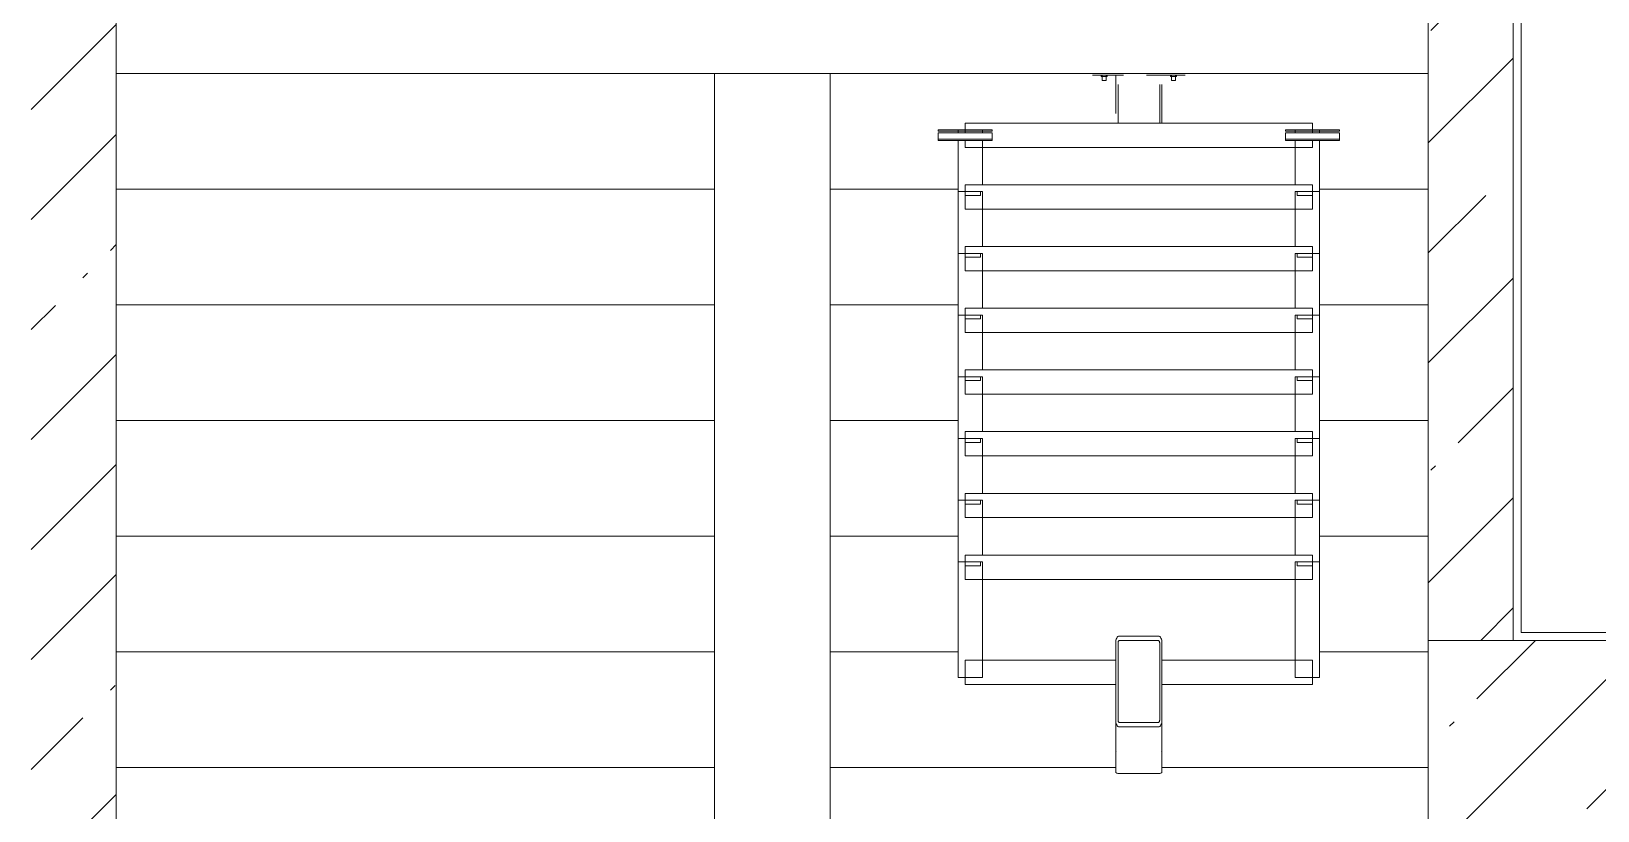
# Model space of a CAD drawing. Header units: millimetres. Extents: x 81469 to 281789, y -8553 to 29000.
# Drawn here: x 224465 to 228524, y 3608 to 5629 of the extents above; entities that cross this region are included whole.
import ezdxf

# ---------------------------------------------------------------- set-up
doc = ezdxf.new("R2010")
doc.units = ezdxf.units.MM
doc.linetypes.add('200_ШТРИХ__ш1_п0_6_', pattern=[160, 100, -60])
for name, color, linetype, lineweight in [('A-DETL-MBND', 7, '200_ШТРИХ__ш1_п0_6_', 9), ('A-GENM-1', 7, 'Continuous', 5), ('I-WALL-2', 7, 'Continuous', 5), ('S-COLS-1', 7, 'Continuous', 5), ('S-STRS', 7, 'Continuous', 5)]:
    doc.layers.add(name, color=color, linetype=linetype, lineweight=lineweight)
doc.layers.add('A-FLOR-3', color=7, linetype='Continuous', lineweight=5, true_color=0xaaaaaa)
pattern_1 = [(45, (152605.183090382, 0), (-285.1231318439457, 285.1231318439457), []), (45, (152890.306090382, 0), (-285.1231318439457, 285.1231318439457), [504.031, -100.806, 16.764, -84.042])]

# ---------------------------------------------------------------- blocks, each defined once
blk = doc.blocks.new('BSC_Колонна _Прямоугольная - 500х500-V17-3_5_3_птичка')
at = {"layer": 'S-COLS-1'}
h = blk.add_hatch(dxfattribs=at)
h.set_pattern_fill('FP_48', color=256, style=0, pattern_type=2)
h.set_pattern_definition([(45, (-75730, -3800), (-285.1231318439457, 285.1231318439457), []), (45, (-75444.87700000001, -3800), (-285.1231318439457, 285.1231318439457), [504.031, -100.806, 16.764, -84.042])])
h.paths.add_polyline_path([(-249.9999999999085, -249.9999999999778), (250.0000000000645, -249.9999999999432), (250.0000000000645, 250.0000000000471), (-249.9999999999085, 250.0000000000471), (-249.9999999999085, -98.81689234813912)])
for p, q in [((250.0000000000001, 250), (-250.0000000000001, 249.9999999999993)), ((-250.0000000000001, 249.9999999999993), (-249.9999999999954, -249.9999999999999)), ((249.9999999999998, -249.999999999992), (250.0000000000001, 250)), ((-249.9999999999954, -249.9999999999999), (249.9999999999998, -249.999999999992))]:
    blk.add_line(p, q, dxfattribs=at)
blk = doc.blocks.new('Анкер клиновой - Анкер клиновой МКТ В 10-10-16_85-V81-3_5_3_птичка')
at = {"layer": 'A-DETL-MBND'}
for p, q in [((74812.0000000013, 5515.783154102382), (74812.0000000013, 5511.783154102348)), ((74812.00000000121, 5511.783154102414), (74828.00000000122, 5511.783154102414)), ((74828.00000000122, 5511.783154102414), (74812.00000000121, 5511.783154102414)), ((74815.0000000013, 5515.783154102382), (74815.0000000013, 5501.783154102384)), ((74815.00000000121, 5501.783154102416), (74825.00000000122, 5501.783154102416)), ((74825.00000000122, 5501.783154102416), (74815.00000000121, 5501.783154102416)), ((74825.0000000013, 5501.783154102384), (74825.0000000013, 5515.783154102382)), ((74828.0000000013, 5511.783154102348), (74828.0000000013, 5515.783154102382))]:
    blk.add_line(p, q, dxfattribs=at)
blk = doc.blocks.new('ОМ_Полоса_Трапеция прямоугольная_Прокат_ГОСТ 103-2006 - ОМ_Полоса_Трапеция прямоугольная_Прокат_ГОСТ 103-2006-V82-3_5_3_птичка')
at = {"layer": 'A-GENM-1'}
for p, q in [((74280.00000000118, 4243.33338558395), (74280.00000000118, 4253.333385583947)), ((74280.00000000118, 4253.333385583947), (74320.00000000118, 4253.333385583947)), ((74320.00000000118, 4243.333385583947), (74280.00000000118, 4243.333385583947)), ((74320.00000000118, 4253.333385583947), (74320.00000000118, 4243.33338558395))]:
    blk.add_line(p, q, dxfattribs=at)
blk = doc.blocks.new('ОМ_Полоса_Трапеция прямоугольная_Прокат_ГОСТ 103-2006 - ОМ_Полоса_Трапеция прямоугольная_Прокат_ГОСТ 103-2006-V83-3_5_3_птичка')
at = {"layer": 'A-GENM-1'}
for p, q in [((74320.00000000118, 4893.333385583943), (74280.00000000118, 4893.333385583943)), ((74280.00000000118, 4893.333385583943), (74280.00000000118, 4883.333385583944)), ((74280.00000000118, 4883.333385583944), (74320.00000000118, 4883.333385583943)), ((74320.00000000118, 4883.333385583943), (74320.00000000118, 4893.333385583943))]:
    blk.add_line(p, q, dxfattribs=at)
blk = doc.blocks.new('ОМ_Полоса_Трапеция прямоугольная_Прокат_ГОСТ 103-2006 - ОМ_Полоса_Трапеция прямоугольная_Прокат_ГОСТ 103-2006-V84-3_5_3_птичка')
at = {"layer": 'A-GENM-1'}
for p, q in [((74320.00000000118, 5053.33338558394), (74280.00000000118, 5053.33338558394)), ((74280.00000000118, 5053.33338558394), (74280.00000000118, 5043.333385583941)), ((74280.00000000118, 5043.333385583941), (74320.00000000118, 5043.33338558394)), ((74320.00000000118, 5043.33338558394), (74320.00000000118, 5053.33338558394))]:
    blk.add_line(p, q, dxfattribs=at)
blk = doc.blocks.new('ОМ_Полоса_Трапеция прямоугольная_Прокат_ГОСТ 103-2006 - ОМ_Полоса_Трапеция прямоугольная_Прокат_ГОСТ 103-2006-V85-3_5_3_птичка')
at = {"layer": 'A-GENM-1'}
for p, q in [((74320.00000000118, 5213.333385583937), (74280.00000000118, 5213.333385583937)), ((74280.00000000118, 5213.333385583937), (74280.00000000118, 5203.333385583938)), ((74280.00000000118, 5203.333385583938), (74320.00000000118, 5203.333385583937)), ((74320.00000000118, 5203.333385583937), (74320.00000000118, 5213.333385583937))]:
    blk.add_line(p, q, dxfattribs=at)
blk = doc.blocks.new('ОМ_Полоса_Прокат_ГОСТ 103-2006 - ОМ_Полоса_Прокат_ГОСТ 103-2006-V86-3_5_3_птичка')
at = {"layer": 'A-GENM-1'}
for p, q in [((74350.00000000116, 5373.33338558393), (74210.00000000116, 5373.33338558393)), ((74210.00000000116, 5373.33338558393), (74210.00000000116, 5370.33338558393)), ((74210.00000000116, 5370.33338558393), (74350.00000000116, 5370.33338558393)), ((74350.00000000116, 5370.33338558393), (74350.00000000116, 5373.33338558393))]:
    blk.add_line(p, q, dxfattribs=at)
blk = doc.blocks.new('ОМ_Полоса_Прокат_ГОСТ 103-2006 - ОМ_Полоса_Прокат_ГОСТ 103-2006-V87-3_5_3_птичка')
at = {"layer": 'A-GENM-1'}
for p, q in [((74210.00000000131, 5365.914260184856), (74350.00000000131, 5365.914260184856)), ((74210.00000000131, 5349.042797767632), (74210.00000000131, 5365.914260184856)), ((74350.00000000131, 5365.914260184856), (74350.00000000131, 5349.042797767632)), ((74350.00000000131, 5349.04279776763), (74210.00000000131, 5349.04279776763)), ((74210.00000000131, 5349.04279776763), (74210.00000000131, 5345.555607806193)), ((74210.00000000131, 5345.555607806193), (74350.00000000131, 5345.555607806192)), ((74350.00000000131, 5345.555607806192), (74350.00000000131, 5349.04279776763))]:
    blk.add_line(p, q, dxfattribs=at)
blk = doc.blocks.new('ОМ_Полоса_Трапеция прямоугольная_Прокат_ГОСТ 103-2006 - ОМ_Полоса_Трапеция прямоугольная_Прокат_ГОСТ 103-2006-V88-3_5_3_птичка')
at = {"layer": 'A-GENM-1'}
for p, q in [((75140.00000000124, 4243.333385583931), (75140.00000000124, 4253.333385583927)), ((75140.00000000124, 4253.333385583927), (75180.00000000124, 4253.333385583927)), ((75180.00000000124, 4243.333385583927), (75140.00000000124, 4243.333385583927)), ((75180.00000000124, 4253.333385583927), (75180.00000000124, 4243.333385583931))]:
    blk.add_line(p, q, dxfattribs=at)
blk = doc.blocks.new('ОМ_Полоса_Трапеция прямоугольная_Прокат_ГОСТ 103-2006 - ОМ_Полоса_Трапеция прямоугольная_Прокат_ГОСТ 103-2006-V89-3_5_3_птичка')
at = {"layer": 'A-GENM-1'}
for p, q in [((75140.00000000122, 4893.333385583924), (75140.00000000122, 4883.333385583924)), ((75180.00000000122, 4893.333385583924), (75140.00000000122, 4893.333385583924)), ((75140.00000000122, 4883.333385583924), (75180.00000000122, 4883.333385583925)), ((75180.00000000122, 4883.333385583925), (75180.00000000122, 4893.333385583924))]:
    blk.add_line(p, q, dxfattribs=at)
blk = doc.blocks.new('ОМ_Полоса_Трапеция прямоугольная_Прокат_ГОСТ 103-2006 - ОМ_Полоса_Трапеция прямоугольная_Прокат_ГОСТ 103-2006-V90-3_5_3_птичка')
at = {"layer": 'A-GENM-1'}
for p, q in [((75140.00000000122, 5053.33338558392), (75140.00000000122, 5043.333385583921)), ((75180.00000000122, 5053.33338558392), (75140.00000000122, 5053.33338558392)), ((75140.00000000122, 5043.333385583921), (75180.00000000122, 5043.333385583922)), ((75180.00000000122, 5043.333385583922), (75180.00000000122, 5053.33338558392))]:
    blk.add_line(p, q, dxfattribs=at)
blk = doc.blocks.new('ОМ_Полоса_Трапеция прямоугольная_Прокат_ГОСТ 103-2006 - ОМ_Полоса_Трапеция прямоугольная_Прокат_ГОСТ 103-2006-V91-3_5_3_птичка')
at = {"layer": 'A-GENM-1'}
for p, q in [((75140.00000000122, 5213.333385583917), (75140.00000000122, 5203.333385583917)), ((75180.00000000122, 5213.333385583917), (75140.00000000122, 5213.333385583917)), ((75140.00000000122, 5203.333385583917), (75180.00000000122, 5203.333385583919)), ((75180.00000000122, 5203.333385583919), (75180.00000000122, 5213.333385583917))]:
    blk.add_line(p, q, dxfattribs=at)
blk = doc.blocks.new('ОМ_Полоса_Прокат_ГОСТ 103-2006 - ОМ_Полоса_Прокат_ГОСТ 103-2006-V92-3_5_3_птичка')
at = {"layer": 'A-GENM-1'}
for p, q in [((75110.00000000124, 5373.333385583911), (75110.00000000124, 5370.33338558391)), ((75250.00000000124, 5373.333385583911), (75110.00000000124, 5373.333385583911)), ((75110.00000000124, 5370.33338558391), (75250.00000000124, 5370.33338558391)), ((75250.00000000124, 5370.33338558391), (75250.00000000124, 5373.333385583911))]:
    blk.add_line(p, q, dxfattribs=at)
blk = doc.blocks.new('ОМ_Полоса_Прокат_ГОСТ 103-2006 - ОМ_Полоса_Прокат_ГОСТ 103-2006-V93-3_5_3_птичка')
at = {"layer": 'A-GENM-1'}
for p, q in [((75110.00000000109, 5365.914260184837), (75250.00000000109, 5365.914260184837)), ((75110.00000000109, 5349.042797767612), (75110.00000000109, 5365.914260184837)), ((75250.00000000109, 5365.914260184837), (75250.00000000109, 5349.042797767612)), ((75110.00000000109, 5349.042797767611), (75110.00000000109, 5345.555607806171)), ((75250.00000000109, 5349.042797767611), (75110.00000000109, 5349.042797767611)), ((75110.00000000109, 5345.555607806171), (75250.00000000109, 5345.555607806173)), ((75250.00000000109, 5345.555607806173), (75250.00000000109, 5349.042797767611))]:
    blk.add_line(p, q, dxfattribs=at)
blk = doc.blocks.new('ОМ_Труба_ГОСТ 8639-82 - ОМ_Труба_ГОСТ 8639-82-V94-3_5_3_птичка')
at = {"layer": 'A-GENM-1'}
for p, q in [((74679.0000000012, 4061.026046782494), (74781.00000000121, 4061.026046782495)), ((74670.0000000012, 3843.294623565137), (74670.0000000012, 4043.372147602728)), ((74676.0000000012, 4043.372147602729), (74676.0000000012, 3843.294623565137)), ((74781.00000000121, 4049.256780662652), (74679.0000000012, 4049.256780662651)), ((74784.00000000121, 3843.294623565137), (74784.00000000121, 4043.372147602729)), ((74790.0000000012, 4043.372147602729), (74790.0000000012, 3843.294623565137)), ((74670.00000000128, 3843.294623565078), (74670.00000000128, 3709.264713678499)), ((74679.0000000012, 3837.409990505214), (74781.00000000121, 3837.409990505215)), ((74781.00000000121, 3825.640724385371), (74679.0000000012, 3825.640724385371)), ((74790.00000000128, 3709.2647136785), (74790.00000000128, 3843.294623565079)), ((74781.00000000121, 3704.67649216581), (74679.0000000012, 3704.676492165809))]:
    blk.add_line(p, q, dxfattribs=at)
at = {"layer": 'A-GENM-1', "flags": 128}
for points in [[(74670.0000000012, 4043.372147602728), (74670.17293247757, 4046.816252478528), (74670.68508420858, 4050.128002335428), (74671.51677349045, 4053.180128483681), (74672.6360389705, 4055.855339427063), (74673.99986790397, 4058.050828309296), (74675.55584910985, 4059.682223723882), (74677.24418710297, 4060.686832059936), (74679.0000000011, 4061.026046782494)], [(74781.0000000013, 4061.026046782495), (74782.75581289943, 4060.686832059936), (74784.44415089255, 4059.682223723883), (74786.00013209843, 4058.050828309297), (74787.36396103191, 4055.855339427064), (74788.48322651193, 4053.180128483682), (74789.3149157938, 4050.128002335429), (74789.82706752484, 4046.816252478528), (74790.0000000012, 4043.372147602729)], [(74679.0000000012, 4049.256780662651), (74678.41472903514, 4049.143709088474), (74677.8519497041, 4048.80883964313), (74677.33328930213, 4048.265041171604), (74676.87867965763, 4047.533211544194), (74676.50559116428, 4046.641474563064), (74676.22836140366, 4045.624099180308), (74676.05764415998, 4044.520182561335), (74676.0000000012, 4043.372147602729)], [(74784.00000000121, 4043.372147602729), (74783.94235584242, 4044.520182561336), (74783.77163859873, 4045.624099180309), (74783.49440883812, 4046.641474563065), (74783.12132034477, 4047.533211544195), (74782.66671070027, 4048.265041171605), (74782.1480502983, 4048.80883964313), (74781.58527096725, 4049.143709088475), (74781.00000000121, 4049.256780662652)], [(74679.0000000012, 3825.640724385371), (74677.24418710305, 3825.979939107899), (74675.55584910991, 3826.984547443933), (74673.99986790401, 3828.615942858508), (74672.63603897051, 3830.81143174074), (74671.51677349048, 3833.486642684129), (74670.6850842086, 3836.538768832396), (74670.17293247757, 3839.850518689316), (74670.0000000012, 3843.294623565137)], [(74676.0000000012, 3843.294623565137), (74676.05764415998, 3842.14658860653), (74676.22836140366, 3841.042671987556), (74676.50559116428, 3840.025296604801), (74676.87867965763, 3839.133559623671), (74677.33328930213, 3838.40172999626), (74677.8519497041, 3837.857931524735), (74678.41472903514, 3837.523062079391), (74679.0000000012, 3837.409990505214)], [(74790.0000000012, 3843.294623565137), (74789.82706752482, 3839.850518689316), (74789.3149157938, 3836.538768832398), (74788.48322651192, 3833.48664268413), (74787.36396103188, 3830.811431740741), (74786.00013209837, 3828.615942858509), (74784.4441508925, 3826.984547443933), (74782.75581289936, 3825.9799391079), (74781.00000000121, 3825.640724385371)], [(74781.00000000121, 3837.409990505215), (74781.58527096725, 3837.523062079391), (74782.1480502983, 3837.857931524736), (74782.66671070027, 3838.401729996262), (74783.12132034477, 3839.133559623672), (74783.49440883812, 3840.025296604801), (74783.77163859873, 3841.042671987557), (74783.94235584242, 3842.146588606531), (74784.00000000121, 3843.294623565137)]]:
    blk.add_lwpolyline(points, dxfattribs=at)
at = {"layer": 'A-GENM-1'}
for centre, major_axis, ratio, start_param, end_param in [((74679.0000000012, 3761.264557489304), (9, 0), 0.5098023903012492, 2.617993877991128, 3.141592653589793), ((74781.00000000121, 3761.264557489306), (8.999999999988342, 0), 0.5098023903018916, 0, 0.5235987755979485), ((74679.0000000012, 3709.26471367852), (9, 0), 0.5098023903011987, 3.141592653589793, 4.712388980384683), ((74781.00000000121, 3709.26471367852), (8.999999999985448, 0), 0.5098023903019725, 4.712388980384683, 6.283185307179586)]:
    blk.add_ellipse(centre, major_axis=major_axis, ratio=ratio, start_param=start_param, end_param=end_param, dxfattribs=at)
blk = doc.blocks.new('ОМ_Уголок_ГОСТ 8509-93 - ОМ_Уголок_ГОСТ 8509-93-V95-3_5_3_птичка')
at = {"layer": 'A-GENM-1'}
for p, q in [((0, 45.2000000000011), (0, -17.7999999999997)), ((389.9999999999932, 45.2000000000011), (0, 45.2000000000011)), ((900.0000000000007, 45.2000000000011), (509.9999999999863, 45.2000000000011)), ((900.0000000000007, -17.7999999999997), (900.0000000000007, 45.2000000000011)), ((0, -17.7999999999997), (389.9999999999932, -17.7999999999997)), ((509.9999999999863, -17.7999999999997), (900.0000000000007, -17.7999999999997))]:
    blk.add_line(p, q, dxfattribs=at)
blk = doc.blocks.new('ОМ_Уголок_ГОСТ 8509-93 - ОМ_Уголок_ГОСТ 8509-93-V96-3_5_3_птичка')
at = {"layer": 'A-GENM-1'}
for p, q in [((0, 45.2000000000011), (0, -17.7999999999997)), ((900.0000000000007, 45.2000000000011), (0, 45.2000000000011)), ((900.0000000000007, -17.7999999999997), (900.0000000000007, 45.2000000000011)), ((0, -17.7999999999997), (900.0000000000007, -17.7999999999997))]:
    blk.add_line(p, q, dxfattribs=at)
blk = doc.blocks.new('ОМ_Уголок_ГОСТ 8509-93 - ОМ_Уголок_ГОСТ 8509-93-V97-3_5_3_птичка')
at = {"layer": 'A-GENM-1'}
for p, q in [((0, 45.2000000000011), (0, -17.7999999999997)), ((300.0000000000007, 45.2000000000011), (0, 45.2000000000011)), ((300.0000000000007, -17.7999999999997), (300.0000000000007, 45.2000000000011)), ((0, -17.7999999999997), (300.0000000000007, -17.7999999999997))]:
    blk.add_line(p, q, dxfattribs=at)
blk = doc.blocks.new('ОМ_Уголок_ГОСТ 8509-93 - ОМ_Уголок_ГОСТ 8509-93-V98-3_5_3_птичка')
at = {"layer": 'A-GENM-1'}
for p, q in [((0, 45.2000000000011), (0, -17.7999999999997)), ((142.1999999999788, 45.2000000000011), (0, 45.2000000000011)), ((0, -17.7999999999997), (159.9999999999834, -17.7999999999997))]:
    blk.add_line(p, q, dxfattribs=at)
blk = doc.blocks.new('ОМ_Уголок_ГОСТ 8509-93 - ОМ_Уголок_ГОСТ 8509-93-V99-3_5_3_птичка')
at = {"layer": 'A-GENM-1'}
for p, q in [((300.0000000000007, 45.2000000000011), (157.8000000000219, 45.2000000000011)), ((300.0000000000007, -17.7999999999997), (300.0000000000007, 45.2000000000011)), ((140.0000000000173, -17.7999999999997), (300.0000000000007, -17.7999999999997))]:
    blk.add_line(p, q, dxfattribs=at)
blk = doc.blocks.new('ОМ_Уголок_ГОСТ 8509-93 - ОМ_Уголок_ГОСТ 8509-93-V100-3_5_3_птичка')
at = {"layer": 'A-GENM-1'}
for p, q in [((0, 45.2000000000011), (0, 27.7777777776883)), ((900.0000000000007, 45.2000000000011), (0, 45.2000000000011)), ((900.0000000000007, 27.77777777768831), (900.0000000000007, 45.2000000000011)), ((0, 7.41912539905104), (0, -17.7999999999997)), ((900.0000000000007, -17.7999999999997), (900.0000000000007, 7.41912539905104)), ((0, -17.7999999999997), (900.0000000000007, -17.7999999999997))]:
    blk.add_line(p, q, dxfattribs=at)
blk = doc.blocks.new('ОМ_Уголок_ГОСТ 8509-93 - ОМ_Уголок_ГОСТ 8509-93-V101-3_5_3_птичка')
at = {"layer": 'A-GENM-1'}
for p, q in [((0, 45.2000000000011), (0, -17.7999999999997)), ((7.419125399048945, 45.2000000000011), (0, 45.2000000000011)), ((142.1999999999788, 45.2000000000011), (27.77777777768844, 45.2000000000011)), ((0, -17.7999999999997), (7.419125399048904, -17.7999999999997)), ((27.77777777768842, -17.7999999999997), (159.9999999999834, -17.7999999999997))]:
    blk.add_line(p, q, dxfattribs=at)
blk = doc.blocks.new('ОМ_Уголок_ГОСТ 8509-93 - ОМ_Уголок_ГОСТ 8509-93-V102-3_5_3_птичка')
at = {"layer": 'A-GENM-1'}
for p, q in [((272.2222222223123, 45.2000000000011), (157.8000000000219, 45.2000000000011)), ((300.0000000000007, 45.2000000000011), (292.5808746009518, 45.2000000000011)), ((300.0000000000007, -17.7999999999997), (300.0000000000007, 45.2000000000011)), ((140.0000000000173, -17.7999999999997), (272.2222222223123, -17.7999999999997)), ((292.5808746009517, -17.7999999999997), (300.0000000000007, -17.7999999999997))]:
    blk.add_line(p, q, dxfattribs=at)
blk = doc.blocks.new('ОМ_Труба_ГОСТ 8639-82 - ОМ_Труба_ГОСТ 8639-82-V103-3_5_3_птичка')
at = {"layer": 'A-DETL-MBND'}
for p, q in [((74670.00000000131, 5515.783154102405), (74670.00000000131, 5391.133385583903)), ((74676.0000000012, 5391.13338558388), (74676.0000000012, 5515.78315410244)), ((74784.0000000012, 5391.13338558388), (74784.0000000012, 5515.78315410244)), ((74790.00000000131, 5391.133385583903), (74790.00000000131, 5515.783154102405))]:
    blk.add_line(p, q, dxfattribs=at)
blk = doc.blocks.new('ОМ_Уголок_ГОСТ 8510-86 - ОМ_Уголок_ГОСТ 8510-86-V104-3_5_3_птичка')
at = {"layer": 'A-DETL-MBND'}
blk.add_line((0, 3.04556380115173e-13), (240.0000000000007, 3.04556380115173e-13), dxfattribs=at)

msp = doc.modelspace()

# ---------------------------------------------------------------- hatches: boundary and pattern name
at = {"layer": 'I-WALL-2'}
h = msp.add_hatch(dxfattribs=at)
h.set_pattern_fill('FP_56', color=256, style=0, pattern_type=2)
h.set_pattern_definition(pattern_1)
h.paths.add_polyline_path([(228118.1566491136, 119.9999999981015), (228305.1830833597, 119.9999999981015), (228305.1830833597, 349.99999999798), (228085.1830833597, 349.99999999798), (228085.1830833597, 119.9999999981015)])
h.paths.add_polyline_path([(228118.1566491136, 1149.999999997971), (228305.1830833597, 1149.999999997971), (228305.1830833597, 3549.999999998015), (228085.1831139502, 3549.999999998015), (228085.1830833597, 1149.999999997971)])
h.paths.add_polyline_path([(228085.1831139502, 4049.99999999804), (228305.1830833597, 4049.99999999804), (228305.1830833597, 7899.999999998135), (228085.1830833597, 7899.999999998135), (228085.1830833597, 4279.632547018626)])
h = msp.add_hatch(dxfattribs=at)
h.set_pattern_fill('FP_56', color=256, style=0, pattern_type=2)
h.set_pattern_definition(pattern_1)
h.paths.add_polyline_path([(224465.1830833597, 119.9999999981015), (224685.1830833597, 119.9999999981015), (224685.1830833597, 7679.999999998116), (224465.1830833597, 7679.999999998116), (224465.1830833597, 1965.834789543538)])

# ---------------------------------------------------------------- linework, layer by layer
at = {"layer": 'A-FLOR-3'}
for p, q in [((228326.1830575451, 9099.999997582758), (228326.1830575451, 4069.999999998006)), ((228326.1830575451, 4069.999999998006), (228600.1830891013, 4069.999999998005))]:
    msp.add_line(p, q, dxfattribs=at)
at = {"layer": 'I-WALL-2'}
for p, q in [((228305.1830833596, 4049.999999998038), (228305.1830833596, 7899.999999998116)), ((224685.1830833596, 119.9999999981272), (224685.1830833596, 7679.999999998128)), ((228085.1830833596, 7679.999999998116), (228085.1830833596, 4049.999999998041))]:
    msp.add_line(p, q, dxfattribs=at)
at = {"layer": 'S-STRS'}
for p, q in [((224685.1830833596, 5519.999999998135), (226235.1830833596, 5519.999999998135)), ((224685.1830833596, 5519.999999998135), (226235.1830833596, 5519.999999998135)), ((226235.1830833596, 5519.999999998144), (228085.1830833596, 5519.999999998144)), ((226235.1830833596, 5219.999999998134), (226235.1830833596, 5519.999999998135)), ((226535.1830833596, 5519.999999998144), (226535.1830833596, 5219.999999998144)), ((224685.1830833596, 5219.999999998134), (226235.1830833596, 5219.999999998134)), ((224685.1830833596, 5219.999999998134), (226235.1830833596, 5219.999999998134)), ((226235.1830833596, 4919.999999998135), (226235.1830833596, 5219.999999998134)), ((226535.1830833596, 5219.999999998144), (226535.1830833596, 4919.999999998144)), ((226867.3830903831, 5219.999999998144), (226535.1830833596, 5219.999999998144)), ((226867.3830903831, 5219.999999998144), (226535.1830833596, 5219.999999998144)), ((228085.1830833596, 5219.999999998144), (227802.9830903832, 5219.999999998144)), ((228085.1830833596, 5219.999999998144), (227802.9830903832, 5219.999999998144)), ((224685.1830833596, 4919.999999998135), (226235.1830833596, 4919.999999998135)), ((224685.1830833596, 4919.999999998135), (226235.1830833596, 4919.999999998135)), ((226235.1830833596, 4619.999999998134), (226235.1830833596, 4919.999999998135)), ((226535.1830833596, 4919.999999998144), (226535.1830833596, 4619.999999998122)), ((226867.3830903831, 4919.999999998144), (226535.1830833596, 4919.999999998144)), ((226867.3830903831, 4919.999999998144), (226535.1830833596, 4919.999999998144)), ((228085.1830833596, 4919.999999998144), (227802.9830903832, 4919.999999998144)), ((228085.1830833596, 4919.999999998144), (227802.9830903832, 4919.999999998144)), ((224685.1830833596, 4619.999999998134), (226235.1830833596, 4619.999999998134)), ((224685.1830833596, 4619.999999998134), (226235.1830833596, 4619.999999998134)), ((226235.1830833596, 4319.999999998134), (226235.1830833596, 4619.999999998134)), ((226535.1830833596, 4619.999999998122), (226535.1830833596, 4319.999999998144)), ((226867.3830903831, 4619.999999998131), (226535.1830833596, 4619.999999998122)), ((226867.3830903831, 4619.999999998131), (226535.1830833596, 4619.999999998122)), ((228085.1830833596, 4619.999999998166), (227802.9830903832, 4619.999999998158)), ((228085.1830833596, 4619.999999998166), (227802.9830903832, 4619.999999998158)), ((224685.1830833596, 4319.999999998134), (226235.1830833596, 4319.999999998134)), ((224685.1830833596, 4319.999999998134), (226235.1830833596, 4319.999999998134)), ((226235.1830833596, 4019.999999998134), (226235.1830833596, 4319.999999998134)), ((226535.1830833596, 4319.999999998144), (226535.1830833596, 4019.999999998144)), ((226867.3830903831, 4319.999999998144), (226535.1830833596, 4319.999999998144)), ((226867.3830903831, 4319.999999998144), (226535.1830833596, 4319.999999998144)), ((228085.1830833596, 4319.999999998144), (227802.9830903832, 4319.999999998144)), ((228085.1830833596, 4319.999999998144), (227802.9830903832, 4319.999999998144)), ((224685.1830833596, 4019.999999998134), (226235.1830833596, 4019.999999998134)), ((224685.1830833596, 4019.999999998134), (226235.1830833596, 4019.999999998134)), ((226235.1830833596, 3719.999999998111), (226235.1830833596, 4019.999999998134)), ((226535.1830833596, 4019.999999998144), (226535.1830833596, 3719.999999998144)), ((226867.3830903831, 4019.999999998144), (226535.1830833596, 4019.999999998144)), ((226867.3830903831, 4019.999999998144), (226535.1830833596, 4019.999999998144)), ((228085.1830833596, 4019.999999998144), (227802.9830903832, 4019.999999998144)), ((228085.1830833596, 4019.999999998144), (227802.9830903832, 4019.999999998144)), ((224685.1830833596, 3719.999999998156), (226235.1830833596, 3719.999999998111)), ((224685.1830833596, 3719.999999998156), (226235.1830833596, 3719.999999998111)), ((226235.1830833596, 3419.999999998134), (226235.1830833596, 3719.999999998111)), ((226535.1830833596, 3719.999999998144), (226535.1830833596, 3419.999999998121)), ((227276.5393413987, 3719.999999998144), (226535.1830833596, 3719.999999998144)), ((227276.5393413987, 3719.999999998144), (226535.1830833596, 3719.999999998144)), ((228085.1830833596, 3719.999999998144), (227393.8268393676, 3719.999999998144)), ((228085.1830833596, 3719.999999998144), (227393.8268393676, 3719.999999998144))]:
    msp.add_line(p, q, dxfattribs=at)

# ---------------------------------------------------------------- block references
at = {"layer": 'A-DETL-MBND', "extrusion": (0, 0, -1)}
msp.add_blockref('ОМ_Уголок_ГОСТ 8510-86 - ОМ_Уголок_ГОСТ 8510-86-V104-3_5_3_птичка', (-227455.1830903832, 5515.783154102416), dxfattribs=at)
at = {"layer": 'A-DETL-MBND'}
for name, p in [('Анкер клиновой - Анкер клиновой МКТ В 10-10-16_85-V81-3_5_3_птичка', (152425.183090382, 0)), ('ОМ_Труба_ГОСТ 8639-82 - ОМ_Труба_ГОСТ 8639-82-V103-3_5_3_птичка', (152605.183090382, 0)), ('Анкер клиновой - Анкер клиновой МКТ В 10-10-16_85-V81-3_5_3_птичка', (152605.183090382, 0))]:
    msp.add_blockref(name, p, dxfattribs=at)
at = {"layer": 'A-GENM-1'}
for name, p in [('ОМ_Полоса_Прокат_ГОСТ 103-2006 - ОМ_Полоса_Прокат_ГОСТ 103-2006-V86-3_5_3_птичка', (152605.183090382, 0)), ('ОМ_Полоса_Прокат_ГОСТ 103-2006 - ОМ_Полоса_Прокат_ГОСТ 103-2006-V87-3_5_3_птичка', (152605.183090382, 0)), ('ОМ_Полоса_Прокат_ГОСТ 103-2006 - ОМ_Полоса_Прокат_ГОСТ 103-2006-V92-3_5_3_птичка', (152605.183090382, 0)), ('ОМ_Полоса_Прокат_ГОСТ 103-2006 - ОМ_Полоса_Прокат_ГОСТ 103-2006-V93-3_5_3_птичка', (152605.183090382, 0)), ('ОМ_Полоса_Трапеция прямоугольная_Прокат_ГОСТ 103-2006 - ОМ_Полоса_Трапеция прямоугольная_Прокат_ГОСТ 103-2006-V85-3_5_3_птичка', (152605.183090382, 0)), ('ОМ_Полоса_Трапеция прямоугольная_Прокат_ГОСТ 103-2006 - ОМ_Полоса_Трапеция прямоугольная_Прокат_ГОСТ 103-2006-V91-3_5_3_птичка', (152605.183090382, 0)), ('ОМ_Полоса_Трапеция прямоугольная_Прокат_ГОСТ 103-2006 - ОМ_Полоса_Трапеция прямоугольная_Прокат_ГОСТ 103-2006-V84-3_5_3_птичка', (152605.183090382, 0)), ('ОМ_Полоса_Трапеция прямоугольная_Прокат_ГОСТ 103-2006 - ОМ_Полоса_Трапеция прямоугольная_Прокат_ГОСТ 103-2006-V90-3_5_3_птичка', (152605.183090382, 0)), ('ОМ_Полоса_Трапеция прямоугольная_Прокат_ГОСТ 103-2006 - ОМ_Полоса_Трапеция прямоугольная_Прокат_ГОСТ 103-2006-V83-3_5_3_птичка', (152605.183090382, 0)), ('ОМ_Полоса_Трапеция прямоугольная_Прокат_ГОСТ 103-2006 - ОМ_Полоса_Трапеция прямоугольная_Прокат_ГОСТ 103-2006-V89-3_5_3_птичка', (152605.183090382, 0)), ('ОМ_Полоса_Трапеция прямоугольная_Прокат_ГОСТ 103-2006 - ОМ_Полоса_Трапеция прямоугольная_Прокат_ГОСТ 103-2006-V82-3_5_3_птичка', (152605.183090382, 479.9999999999948)), ('ОМ_Полоса_Трапеция прямоугольная_Прокат_ГОСТ 103-2006 - ОМ_Полоса_Трапеция прямоугольная_Прокат_ГОСТ 103-2006-V88-3_5_3_птичка', (152605.183090382, 479.9999999999948)), ('ОМ_Полоса_Трапеция прямоугольная_Прокат_ГОСТ 103-2006 - ОМ_Полоса_Трапеция прямоугольная_Прокат_ГОСТ 103-2006-V82-3_5_3_птичка', (152605.183090382, 319.9999999999965)), ('ОМ_Полоса_Трапеция прямоугольная_Прокат_ГОСТ 103-2006 - ОМ_Полоса_Трапеция прямоугольная_Прокат_ГОСТ 103-2006-V88-3_5_3_птичка', (152605.183090382, 319.9999999999965)), ('ОМ_Полоса_Трапеция прямоугольная_Прокат_ГОСТ 103-2006 - ОМ_Полоса_Трапеция прямоугольная_Прокат_ГОСТ 103-2006-V82-3_5_3_птичка', (152605.183090382, 159.9999999999982)), ('ОМ_Полоса_Трапеция прямоугольная_Прокат_ГОСТ 103-2006 - ОМ_Полоса_Трапеция прямоугольная_Прокат_ГОСТ 103-2006-V88-3_5_3_птичка', (152605.183090382, 159.9999999999982)), ('ОМ_Полоса_Трапеция прямоугольная_Прокат_ГОСТ 103-2006 - ОМ_Полоса_Трапеция прямоугольная_Прокат_ГОСТ 103-2006-V82-3_5_3_птичка', (152605.183090382, 0)), ('ОМ_Полоса_Трапеция прямоугольная_Прокат_ГОСТ 103-2006 - ОМ_Полоса_Трапеция прямоугольная_Прокат_ГОСТ 103-2006-V88-3_5_3_птичка', (152605.183090382, 0)), ('ОМ_Труба_ГОСТ 8639-82 - ОМ_Труба_ГОСТ 8639-82-V94-3_5_3_птичка', (152605.183090382, 0))]:
    msp.add_blockref(name, p, dxfattribs=at)
at = {"layer": 'A-GENM-1', "extrusion": (0, 0, -1)}
for name, p, rotation in [('ОМ_Уголок_ГОСТ 8509-93 - ОМ_Уголок_ГОСТ 8509-93-V102-3_5_3_птичка', (-226885.1830903832, 5073.333385583866), 90.00000000000087), ('ОМ_Уголок_ГОСТ 8509-93 - ОМ_Уголок_ГОСТ 8509-93-V100-3_5_3_птичка', (-226885.1830903832, 5373.333385583873), 180), ('ОМ_Уголок_ГОСТ 8509-93 - ОМ_Уголок_ГОСТ 8509-93-V101-3_5_3_птичка', (-227785.1830903832, 5373.333385583867), 270.0000000000007), ('ОМ_Уголок_ГОСТ 8509-93 - ОМ_Уголок_ГОСТ 8509-93-V99-3_5_3_птичка', (-226885.1830903832, 4913.333385583868), 90.00000000000087), ('ОМ_Уголок_ГОСТ 8509-93 - ОМ_Уголок_ГОСТ 8509-93-V96-3_5_3_птичка', (-226885.1830903832, 5213.333385583875), 180), ('ОМ_Уголок_ГОСТ 8509-93 - ОМ_Уголок_ГОСТ 8509-93-V98-3_5_3_птичка', (-227785.1830903832, 5213.333385583869), 270.0000000000007), ('ОМ_Уголок_ГОСТ 8509-93 - ОМ_Уголок_ГОСТ 8509-93-V99-3_5_3_птичка', (-226885.1830903832, 4753.333385583866), 90.00000000000087), ('ОМ_Уголок_ГОСТ 8509-93 - ОМ_Уголок_ГОСТ 8509-93-V96-3_5_3_птичка', (-226885.1830903832, 5053.333385583874), 180), ('ОМ_Уголок_ГОСТ 8509-93 - ОМ_Уголок_ГОСТ 8509-93-V98-3_5_3_птичка', (-227785.1830903832, 5053.333385583868), 270.0000000000007), ('ОМ_Уголок_ГОСТ 8509-93 - ОМ_Уголок_ГОСТ 8509-93-V99-3_5_3_птичка', (-226885.1830903832, 4593.333385583865), 90.00000000000087), ('ОМ_Уголок_ГОСТ 8509-93 - ОМ_Уголок_ГОСТ 8509-93-V96-3_5_3_птичка', (-226885.1830903832, 4893.333385583871), 180), ('ОМ_Уголок_ГОСТ 8509-93 - ОМ_Уголок_ГОСТ 8509-93-V98-3_5_3_птичка', (-227785.1830903832, 4893.333385583865), 270.0000000000007), ('ОМ_Уголок_ГОСТ 8509-93 - ОМ_Уголок_ГОСТ 8509-93-V96-3_5_3_птичка', (-226885.1830903832, 4733.333385583874), 180), ('ОМ_Уголок_ГОСТ 8509-93 - ОМ_Уголок_ГОСТ 8509-93-V99-3_5_3_птичка', (-226885.1830903832, 4433.333385583867), 90.00000000000087), ('ОМ_Уголок_ГОСТ 8509-93 - ОМ_Уголок_ГОСТ 8509-93-V98-3_5_3_птичка', (-227785.1830903832, 4733.333385583868), 270.0000000000007), ('ОМ_Уголок_ГОСТ 8509-93 - ОМ_Уголок_ГОСТ 8509-93-V96-3_5_3_птичка', (-226885.1830903832, 4573.333385583871), 180), ('ОМ_Уголок_ГОСТ 8509-93 - ОМ_Уголок_ГОСТ 8509-93-V99-3_5_3_птичка', (-226885.1830903832, 4273.333385583864), 90.00000000000087), ('ОМ_Уголок_ГОСТ 8509-93 - ОМ_Уголок_ГОСТ 8509-93-V98-3_5_3_птичка', (-227785.1830903832, 4573.333385583865), 270.0000000000007), ('ОМ_Уголок_ГОСТ 8509-93 - ОМ_Уголок_ГОСТ 8509-93-V96-3_5_3_птичка', (-226885.1830903832, 4413.333385583869), 180), ('ОМ_Уголок_ГОСТ 8509-93 - ОМ_Уголок_ГОСТ 8509-93-V99-3_5_3_птичка', (-226885.1830903832, 4113.333385583863), 90.00000000000087), ('ОМ_Уголок_ГОСТ 8509-93 - ОМ_Уголок_ГОСТ 8509-93-V98-3_5_3_птичка', (-227785.1830903832, 4413.333385583864), 270.0000000000007), ('ОМ_Уголок_ГОСТ 8509-93 - ОМ_Уголок_ГОСТ 8509-93-V96-3_5_3_птичка', (-226885.1830903832, 4253.333385583872), 180), ('ОМ_Уголок_ГОСТ 8509-93 - ОМ_Уголок_ГОСТ 8509-93-V97-3_5_3_птичка', (-226885.1830903832, 3953.333385583865), 90.00000000000087), ('ОМ_Уголок_ГОСТ 8509-93 - ОМ_Уголок_ГОСТ 8509-93-V97-3_5_3_птичка', (-227785.1830903832, 4253.333385583866), 270.0000000000007)]:
    msp.add_blockref(name, p, dxfattribs=dict(at, rotation=rotation))
msp.add_blockref('ОМ_Уголок_ГОСТ 8509-93 - ОМ_Уголок_ГОСТ 8509-93-V95-3_5_3_птичка', (-227785.1830903832, 3953.333385583865), dxfattribs=at)
at = {"layer": 'S-COLS-1'}
msp.add_blockref('BSC_Колонна _Прямоугольная - 500х500-V17-3_5_3_птичка', (228335.1831139501, 3799.999999998005), dxfattribs=at)

doc.saveas('drawing.dxf')
